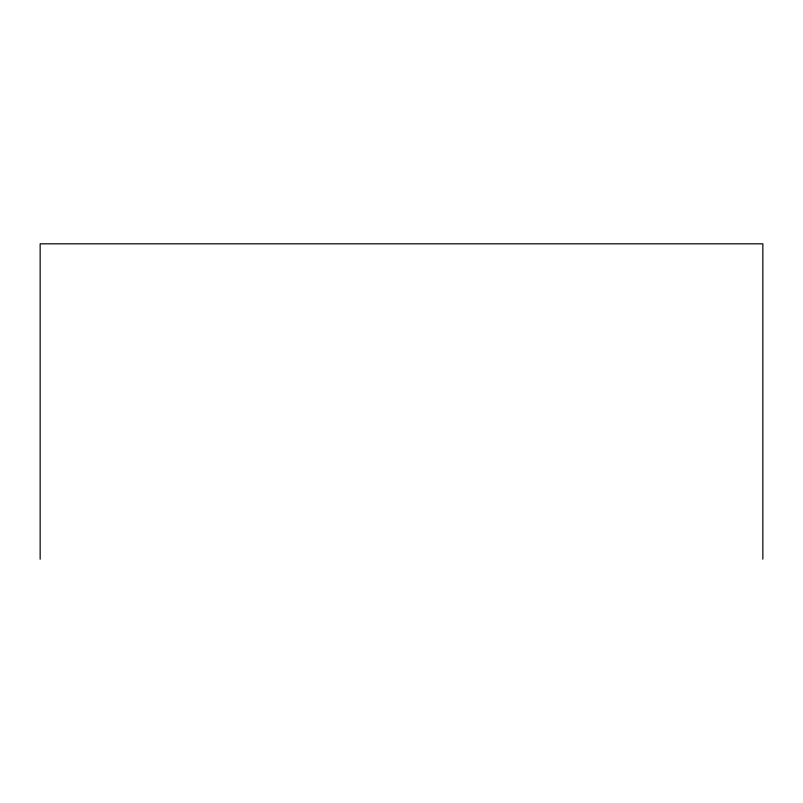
<?xml version="1.0" encoding="UTF-8"?>
<svg xmlns="http://www.w3.org/2000/svg" width="803" height="803" viewBox="0 0 803 803"><rect width="100%" height="100%" fill="white"/><g stroke="black" fill="none" stroke-linecap="round" stroke-linejoin="round"><path stroke-width="1.2" d="M762.85 559.179L762.85 243.821L40.15 243.821L40.15 559.179"/></g></svg>
